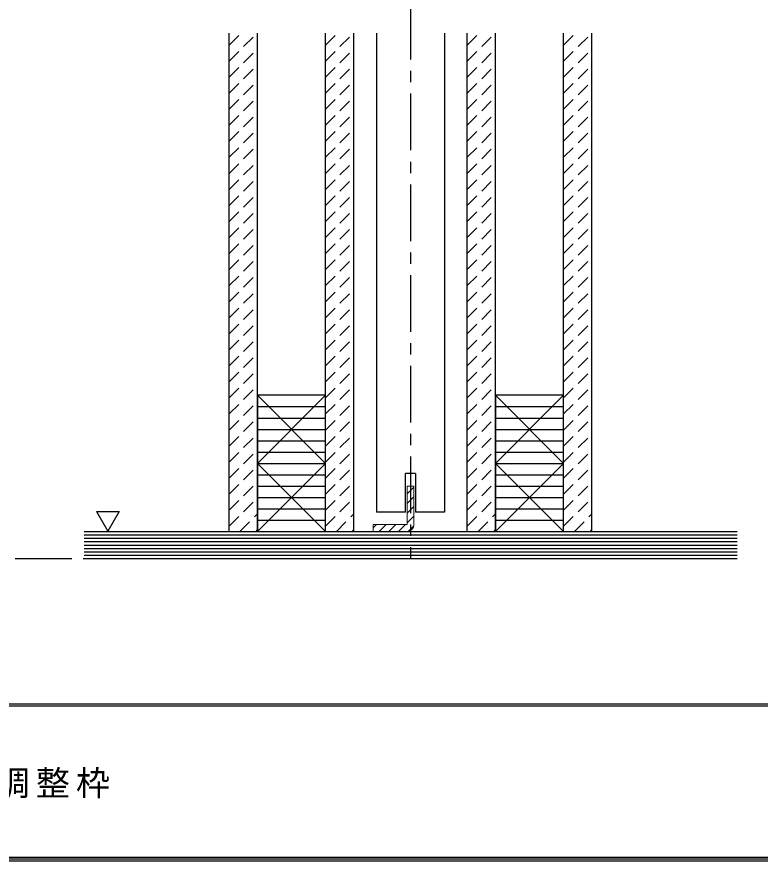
# Model space of a CAD drawing. Units: millimetres at full size, sheet at 1:5; details may follow other scales. Extents: x -973 to 977, y -718 to 696.
# Drawn here: x -385.9 to -58.2, y -700.8 to -328.7 of the extents above; entities that cross this region are included whole.
import ezdxf

# ---------------------------------------------------------------- set-up
doc = ezdxf.new("R2010")
doc.units = ezdxf.units.MM
doc.header["$LTSCALE"] = 5
doc.linetypes.add('CHAIN1', pattern=[8, 5, -1, 1, -1])
doc.linetypes.add('DASHED1', pattern=[1.8, 1.2, -0.6])
for name, color, linetype in [('0-1_通り芯', 4, 'CHAIN1'), ('0-2_柱', 7, 'Continuous'), ('0-3_仕上げ', 2, 'Continuous'), ('0-6_扉', 6, 'Continuous'), ('0-A_文字', 7, 'Continuous'), ('0-C_ハッチ', 4, 'DASHED1'), ('F-1_枠', 6, 'Continuous'), ('F-A_文字', 7, 'Continuous')]:
    doc.layers.add(name, color=color, linetype=linetype)
doc.layers.add('0-7_金物', color=7, linetype='Continuous', lineweight=18)
doc.styles.add('ＭＳ ゴシック', font='')
doc.styles.get('ＭＳ ゴシック').set_extended_font_data('MS Gothic')

msp = doc.modelspace()

# ---------------------------------------------------------------- linework, layer by layer
at = {"layer": '0-1_通り芯'}
for p, q in [((-212.347, -2.5), (-212.347, -567.5)), ((-826.738, -567.5), (-68.347, -567.5))]:
    msp.add_line(p, q, dxfattribs=at)
at = {"layer": '0-2_柱'}
for p, q in [((-279.847, -525.5), (-249.847, -495.5)), ((-249.847, -525.5), (-279.847, -495.5)), ((-174.847, -525.5), (-144.847, -495.5)), ((-144.847, -525.5), (-174.847, -495.5)), ((-279.847, -500.5), (-249.847, -500.5)), ((-174.847, -500.5), (-144.847, -500.5)), ((-279.847, -505.5), (-249.847, -505.5)), ((-174.847, -505.5), (-144.847, -505.5)), ((-279.847, -510.5), (-249.847, -510.5)), ((-174.847, -510.5), (-144.847, -510.5)), ((-279.847, -515.5), (-249.847, -515.5)), ((-174.847, -515.5), (-144.847, -515.5)), ((-279.847, -520.5), (-249.847, -520.5)), ((-174.847, -520.5), (-144.847, -520.5)), ((-279.847, -555.5), (-249.847, -525.5)), ((-249.847, -555.5), (-279.847, -525.5)), ((-174.847, -555.5), (-144.847, -525.5)), ((-144.847, -555.5), (-174.847, -525.5)), ((-279.847, -530.5), (-249.847, -530.5)), ((-174.847, -530.5), (-144.847, -530.5)), ((-279.847, -535.5), (-249.847, -535.5)), ((-174.847, -535.5), (-144.847, -535.5)), ((-279.847, -540.5), (-249.847, -540.5)), ((-174.847, -540.5), (-144.847, -540.5)), ((-279.847, -545.5), (-249.847, -545.5)), ((-174.847, -545.5), (-144.847, -545.5)), ((-279.847, -550.5), (-249.847, -550.5)), ((-174.847, -550.5), (-144.847, -550.5))]:
    msp.add_line(p, q, dxfattribs=at)
at = {"layer": '0-2_柱', "color": 3}
for p, q in [((-249.847, -555.5), (-249.847, -525.5)), ((-144.847, -555.5), (-144.847, -525.5))]:
    msp.add_line(p, q, dxfattribs=at)
for points in [[(-249.847, -525.5), (-249.847, -495.5), (-279.847, -495.5), (-279.847, -525.5)], [(-144.847, -525.5), (-144.847, -495.5), (-174.847, -495.5), (-174.847, -525.5)]]:
    msp.add_lwpolyline(points, close=True, dxfattribs=at)
for points in [[(-279.847, -525.5), (-279.847, -555.5), (-249.847, -555.5)], [(-174.847, -525.5), (-174.847, -555.5), (-144.847, -555.5)]]:
    msp.add_lwpolyline(points, dxfattribs=at)
at = {"layer": '0-3_仕上げ'}
for p, q in [((-292.347, -555.5), (-292.347, -335.8)), ((-279.847, -555.5), (-279.847, -335.8)), ((-249.847, -555.5), (-249.847, -335.8)), ((-237.347, -555.5), (-237.347, -335.8)), ((-187.347, -555.5), (-187.347, -335.8)), ((-174.847, -555.5), (-174.847, -335.8)), ((-144.847, -555.5), (-144.847, -335.8)), ((-132.347, -555.5), (-132.347, -335.8)), ((-356.347, -555.5), (-68.347, -555.5)), ((-356.347, -567.5), (-68.347, -567.5))]:
    msp.add_line(p, q, dxfattribs=at)
at = {"layer": '0-3_仕上げ', "color": 7}
for p, q in [((-356.347, -557), (-68.347, -557)), ((-356.347, -558.5), (-68.347, -558.5)), ((-356.347, -560), (-68.347, -560)), ((-356.347, -561.5), (-68.347, -561.5)), ((-356.347, -563), (-68.347, -563)), ((-356.347, -564.5), (-68.347, -564.5)), ((-356.347, -566), (-68.347, -566))]:
    msp.add_line(p, q, dxfattribs=at)
at = {"layer": '0-6_扉'}
for p, q in [((-227.347, -335.8), (-227.347, -547)), ((-197.347, -335.8), (-197.347, -547)), ((-210.097, -530), (-214.597, -530)), ((-214.597, -547), (-214.597, -530)), ((-210.097, -530), (-210.097, -547)), ((-214.597, -547), (-227.347, -547)), ((-197.347, -547), (-210.097, -547))]:
    msp.add_line(p, q, dxfattribs=at)
at = {"layer": '0-7_金物', "color": 3}
for p, q in [((-213.847, -535.5), (-213.847, -552.5)), ((-213.847, -535.5), (-210.847, -535.5)), ((-210.847, -552.5), (-210.847, -535.5)), ((-228.847, -552.5), (-213.847, -552.5)), ((-228.847, -552.5), (-228.847, -555.5)), ((-213.847, -555.5), (-228.847, -555.5))]:
    msp.add_line(p, q, dxfattribs=at)
msp.add_arc((-213.847, -552.5), 3, 270, 0, dxfattribs=at)
at = {"layer": '0-A_文字'}
for p, q in [((-350.782, -546.686), (-340.782, -546.686)), ((-350.782, -546.686), (-345.782, -555.347)), ((-340.782, -546.686), (-345.782, -555.347))]:
    msp.add_line(p, q, dxfattribs=at)
at = {"layer": '0-C_ハッチ'}
for p, q in [((-292.347, -348.159), (-279.847, -335.659)), ((-292.347, -341.088), (-287.059, -335.8)), ((-249.847, -348.159), (-237.347, -335.659)), ((-249.847, -341.088), (-244.559, -335.8)), ((-187.347, -348.159), (-174.847, -335.659)), ((-187.347, -341.088), (-182.059, -335.8)), ((-144.847, -348.159), (-132.347, -335.659)), ((-144.847, -341.088), (-139.559, -335.8)), ((-292.347, -355.23), (-279.847, -342.73)), ((-249.847, -355.23), (-237.347, -342.73)), ((-187.347, -355.23), (-174.847, -342.73)), ((-144.847, -355.23), (-132.347, -342.73)), ((-292.347, -362.301), (-279.847, -349.801)), ((-249.847, -362.301), (-237.347, -349.801)), ((-187.347, -362.301), (-174.847, -349.801)), ((-144.847, -362.301), (-132.347, -349.801)), ((-292.347, -369.372), (-279.847, -356.872)), ((-249.847, -369.372), (-237.347, -356.872)), ((-187.347, -369.372), (-174.847, -356.872)), ((-144.847, -369.372), (-132.347, -356.872)), ((-292.347, -376.444), (-279.847, -363.944)), ((-249.847, -376.444), (-237.347, -363.944)), ((-187.347, -376.444), (-174.847, -363.944)), ((-144.847, -376.444), (-132.347, -363.944)), ((-292.347, -383.515), (-279.847, -371.015)), ((-249.847, -383.515), (-237.347, -371.015)), ((-187.347, -383.515), (-174.847, -371.015)), ((-144.847, -383.515), (-132.347, -371.015)), ((-292.347, -390.586), (-279.847, -378.086)), ((-249.847, -390.586), (-237.347, -378.086)), ((-187.347, -390.586), (-174.847, -378.086)), ((-144.847, -390.586), (-132.347, -378.086)), ((-292.347, -397.657), (-279.847, -385.157)), ((-249.847, -397.657), (-237.347, -385.157)), ((-187.347, -397.657), (-174.847, -385.157)), ((-144.847, -397.657), (-132.347, -385.157)), ((-292.347, -404.728), (-279.847, -392.228)), ((-249.847, -404.728), (-237.347, -392.228)), ((-187.347, -404.728), (-174.847, -392.228)), ((-144.847, -404.728), (-132.347, -392.228)), ((-292.347, -411.799), (-279.847, -399.299)), ((-249.847, -411.799), (-237.347, -399.299)), ((-187.347, -411.799), (-174.847, -399.299)), ((-144.847, -411.799), (-132.347, -399.299)), ((-292.347, -418.87), (-279.847, -406.37)), ((-249.847, -418.87), (-237.347, -406.37)), ((-187.347, -418.87), (-174.847, -406.37)), ((-144.847, -418.87), (-132.347, -406.37)), ((-292.347, -425.941), (-279.847, -413.441)), ((-249.847, -425.941), (-237.347, -413.441)), ((-187.347, -425.941), (-174.847, -413.441)), ((-144.847, -425.941), (-132.347, -413.441)), ((-292.347, -433.012), (-279.847, -420.512)), ((-249.847, -433.012), (-237.347, -420.512)), ((-187.347, -433.012), (-174.847, -420.512)), ((-144.847, -433.012), (-132.347, -420.512)), ((-292.347, -440.083), (-279.847, -427.583)), ((-249.847, -440.083), (-237.347, -427.583)), ((-187.347, -440.083), (-174.847, -427.583)), ((-144.847, -440.083), (-132.347, -427.583)), ((-292.347, -447.154), (-279.847, -434.654)), ((-249.847, -447.154), (-237.347, -434.654)), ((-187.347, -447.154), (-174.847, -434.654)), ((-144.847, -447.154), (-132.347, -434.654)), ((-292.347, -454.225), (-279.847, -441.725)), ((-249.847, -454.225), (-237.347, -441.725)), ((-187.347, -454.225), (-174.847, -441.725)), ((-144.847, -454.225), (-132.347, -441.725)), ((-292.347, -461.296), (-279.847, -448.796)), ((-249.847, -461.296), (-237.347, -448.796)), ((-187.347, -461.296), (-174.847, -448.796)), ((-144.847, -461.296), (-132.347, -448.796)), ((-292.347, -468.367), (-279.847, -455.867)), ((-249.847, -468.367), (-237.347, -455.867)), ((-187.347, -468.367), (-174.847, -455.867)), ((-144.847, -468.367), (-132.347, -455.867)), ((-292.347, -475.439), (-279.847, -462.939)), ((-249.847, -475.439), (-237.347, -462.939)), ((-187.347, -475.439), (-174.847, -462.939)), ((-144.847, -475.439), (-132.347, -462.939)), ((-292.347, -482.51), (-279.847, -470.01)), ((-249.847, -482.51), (-237.347, -470.01)), ((-187.347, -482.51), (-174.847, -470.01)), ((-144.847, -482.51), (-132.347, -470.01)), ((-292.347, -489.581), (-279.847, -477.081)), ((-249.847, -489.581), (-237.347, -477.081)), ((-187.347, -489.581), (-174.847, -477.081)), ((-144.847, -489.581), (-132.347, -477.081)), ((-292.347, -496.652), (-279.847, -484.152)), ((-249.847, -496.652), (-237.347, -484.152)), ((-187.347, -496.652), (-174.847, -484.152)), ((-144.847, -496.652), (-132.347, -484.152)), ((-292.347, -503.723), (-279.847, -491.223)), ((-249.847, -503.723), (-237.347, -491.223)), ((-187.347, -503.723), (-174.847, -491.223)), ((-144.847, -503.723), (-132.347, -491.223)), ((-292.347, -510.794), (-279.847, -498.294)), ((-249.847, -510.794), (-237.347, -498.294)), ((-187.347, -510.794), (-174.847, -498.294)), ((-144.847, -510.794), (-132.347, -498.294)), ((-292.347, -517.865), (-279.847, -505.365)), ((-249.847, -517.865), (-237.347, -505.365)), ((-187.347, -517.865), (-174.847, -505.365)), ((-144.847, -517.865), (-132.347, -505.365)), ((-292.347, -524.936), (-279.847, -512.436)), ((-249.847, -524.936), (-237.347, -512.436)), ((-187.347, -524.936), (-174.847, -512.436)), ((-144.847, -524.936), (-132.347, -512.436)), ((-292.347, -532.007), (-279.847, -519.507)), ((-249.847, -532.007), (-237.347, -519.507)), ((-187.347, -532.007), (-174.847, -519.507)), ((-144.847, -532.007), (-132.347, -519.507)), ((-292.347, -539.078), (-279.847, -526.578)), ((-249.847, -539.078), (-237.347, -526.578)), ((-187.347, -539.078), (-174.847, -526.578)), ((-144.847, -539.078), (-132.347, -526.578)), ((-292.347, -546.149), (-279.847, -533.649)), ((-249.847, -546.149), (-237.347, -533.649)), ((-187.347, -546.149), (-174.847, -533.649)), ((-144.847, -546.149), (-132.347, -533.649)), ((-292.347, -553.22), (-279.847, -540.72)), ((-249.847, -553.22), (-237.347, -540.72)), ((-187.347, -553.22), (-174.847, -540.72)), ((-144.847, -553.22), (-132.347, -540.72)), ((-287.556, -555.5), (-279.847, -547.791)), ((-245.056, -555.5), (-237.347, -547.791)), ((-182.556, -555.5), (-174.847, -547.791)), ((-140.056, -555.5), (-132.347, -547.791)), ((-280.485, -555.5), (-279.847, -554.862)), ((-237.985, -555.5), (-237.347, -554.862)), ((-175.485, -555.5), (-174.847, -554.862)), ((-132.985, -555.5), (-132.347, -554.862))]:
    msp.add_line(p, q, dxfattribs=at)
at = {"layer": '0-C_ハッチ', "linetype": 'Continuous'}
for p, q in [((-213.847, -538.982), (-210.847, -535.982)), ((-213.847, -543.225), (-210.847, -540.225)), ((-213.847, -547.468), (-210.847, -544.468)), ((-213.847, -551.71), (-210.847, -548.71)), ((-228.847, -553.982), (-227.365, -552.5)), ((-226.122, -555.5), (-223.122, -552.5)), ((-221.879, -555.5), (-218.879, -552.5)), ((-217.637, -555.5), (-214.637, -552.5)), ((-213.353, -555.459), (-210.887, -552.993))]:
    msp.add_line(p, q, dxfattribs=at)
at = {"layer": 'F-1_枠'}
for p, q in [((976.653, -631.667), (-973.347, -631.667)), ((976.653, -632.5), (-973.347, -632.5)), ((976.653, -699.167), (-973.347, -699.167)), ((976.653, -700), (-973.347, -700)), ((976.653, -700.833), (-973.347, -700.833))]:
    msp.add_line(p, q, dxfattribs=at)

# ---------------------------------------------------------------- texts
at = {"layer": 'F-A_文字', "insert": (-846.68, -673.333), "char_height": 11, "attachment_point": 7, "style": 'ＭＳ ゴシック'}
msp.add_mtext('\\T1.18;ピノアース\u3000H20引き込み戸（両側戸袋・上吊りタイプ）調整枠', dxfattribs=at)

doc.saveas('drawing.dxf')
